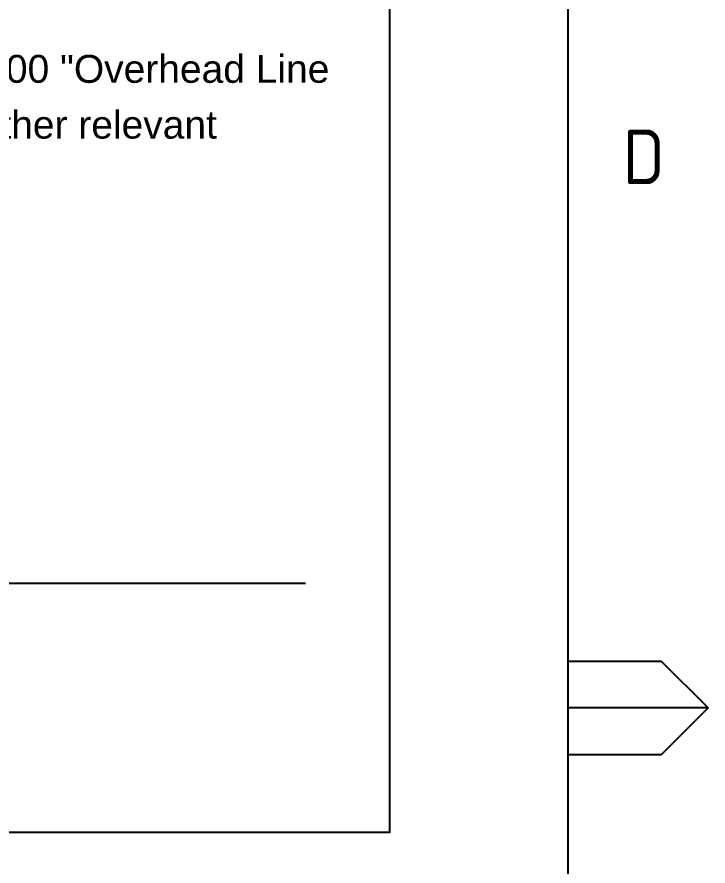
# Paper-space layout 's2 of 2' of a CAD drawing. Header units: metres. Extents: x -1806 to 17358, y -2633 to 1911.
# Drawn here: x 801.1 to 845.5, y 276.8 to 331.3 of the extents above; entities that cross this region are included whole.
import ezdxf
from ezdxf.enums import TextEntityAlignment as Align

# ---------------------------------------------------------------- set-up
doc = ezdxf.new("R2010")
doc.units = ezdxf.units.M
doc.layers.get('0').update_dxf_attribs({"color": 6})
doc.layers.add('Notes', color=7, linetype='Continuous')
doc.styles.add('iecISOCP', font='isocp.shx')
doc.styles.get("Standard").update_dxf_attribs({"font": 'arial.ttf'})

# ---------------------------------------------------------------- blocks, each defined once
blk = doc.blocks.new('A1_FRAME_TITLE')
at = {"layer": 'Notes', "color": 3, "linetype": 'Continuous'}
blk.add_line((844.882, 5.973), (844.882, 574.394), dxfattribs=at)
at = {"layer": 'Notes', "linetype": 'Continuous'}
for p, q in [((844.882, 293.183), (850.867, 293.183)), ((850.867, 293.183), (853.867, 290.183)), ((853.867, 290.183), (844.867, 290.183)), ((853.867, 290.183), (850.867, 287.183)), ((850.867, 287.183), (844.882, 287.183))]:
    blk.add_line(p, q, dxfattribs=at)
blk.add_attdef('DRAFT_NUM', (9.354, 23.294), '', height=2.5, rotation=90)
at = {"layer": 'Notes', "color": 7, "style": 'iecISOCP'}
blk.add_text('D', height=3.5, dxfattribs=at).set_placement((848.386, 323.813))
at = {"layer": 'Notes', "color": 7, "style": 'iecISOCP', "flags": 8}
blk.add_attdef('VERSION_NO', text='', height=2.5, rotation=90, dxfattribs=at).set_placement((302.037, 43.812), align=Align.MIDDLE_CENTER)
at = {"layer": 'Notes', "color": 7, "style": 'iecISOCP'}
for tag, p in [('CAP_NO', (513.188, 43.457)), ('IE_NUM', (513.05, 37.81)), ('REF_No_1', (335.241, 32.31)), ('REF_1', (362.523, 32.31)), ('HV_SWITCH', (513.463, 32.163)), ('GEN_WO', (441.708, 31.763)), ('REF_No_2', (335.241, 26.31)), ('REF_2', (362.523, 26.31)), ('OH_WO', (441.708, 25.812)), ('UBD_REF', (513.05, 25.828)), ('REF_No_3', (335.241, 20.31)), ('REF_3', (362.523, 20.31)), ('UG_WO', (441.708, 20.052)), ('GIS_MAP_No', (513.05, 20.043)), ('REF_No_4', (335.241, 14.31)), ('REF_4', (362.523, 14.31)), ('HV_OP_DIAG', (513.326, 14.199)), ('SUB_WO', (441.708, 13.812)), ('LGA', (512.945, 7.777))]:
    blk.add_attdef(tag, p, '', height=2.5, dxfattribs=at)
at = {"layer": 'Notes', "style": 'iecISOCP'}
for tag, p in [('T1', (684.374, 39.465)), ('T2', (684.374, 34.346)), ('T3', (684.374, 28.92)), ('T4', (684.374, 23.657)), ('T5', (684.374, 18.231)), ('T6', (684.374, 12.969))]:
    blk.add_attdef(tag, text='', height=3.5, dxfattribs=at).set_placement(p, align=Align.CENTER)
at = {"layer": 'Notes', "color": 7, "style": 'iecISOCP'}
for tag, p in [('scale', (567.756, 33.269)), ('DRAWN', (567.756, 24.931)), ('DATE', (567.756, 16.88)), ('DESIGN', (605.617, 9.155)), ('CHD', (567.756, 8.372))]:
    blk.add_attdef(tag, text='', height=2.5, dxfattribs=at).set_placement(p, align=Align.CENTER)
at = {"layer": 'Notes', "color": 4, "style": 'iecISOCP'}
blk.add_attdef('NUM', text='', height=7, dxfattribs=at).set_placement((812.882, 20.118), align=Align.MIDDLE_CENTER)
at = {"layer": 'Notes', "color": 1, "style": 'iecISOCP'}
blk.add_attdef('REV', text='', height=5, dxfattribs=at).set_placement((840.569, 17.095), align=Align.CENTER)
at = {"layer": 'Notes', "color": 7, "style": 'iecISOCP'}
for tag, p in [('NS', (811.227, 8.119)), ('SHTS', (825.927, 8.119))]:
    blk.add_attdef(tag, text='', height=2.5, dxfattribs=at).set_placement(p, align=Align.MIDDLE)
at = {"layer": 'Notes', "style": 'iecISOCP'}
blk.add_attdef('ExportID', (-11.467, 2.39), '', height=2.5, dxfattribs=at)
at = {"layer": 'Notes', "style": 'iecISOCP', "flags": 1}
for tag, p in [('ProjectType', (-6.374, -26.797)), ('ProjectNumber', (3.011, -26.818)), ('DrawingNumber', (14.965, -26.803)), ('ProjectDescription', (27.015, -26.825)), ('ExportDate', (39.735, -26.789)), ('ExportUserName', (48.606, -26.8)), ('DesignerCompanyName', (60.935, -26.793)), ('ExportAreaOfInterest', (76.551, -26.813)), ('GIS_SUCCESS', (91.448, -26.78)), ('CAD_SUCCESS', (101.24, -26.783)), ('DEPOTCODE', (111.557, -26.877)), ('ExportCategories', (119.534, -26.797)), ('Comments', (133.836, -26.883))]:
    blk.add_attdef(tag, p, '', height=1, dxfattribs=at)

psp = doc.layouts.new('s2 of 2')

# ---------------------------------------------------------------- linework, layer by layer
at = {"layer": 'Notes'}
psp.add_line((737.293, 294.942), (819.631, 294.942), dxfattribs=at)
psp.add_lwpolyline([(721.297, 392.234), (825.035, 392.234), (825.035, 278.929), (721.297, 278.929)], close=True, dxfattribs=at)

# ---------------------------------------------------------------- block references
psp.add_blockref('A1_FRAME_TITLE', (-8.39, -3.257), dxfattribs=at)

# ---------------------------------------------------------------- texts
at = {"color": 7, "lineweight": -3, "insert": (727.997, 332.429), "char_height": 1.79, "attachment_point": 1, "line_spacing_factor": 1.2}
psp.add_mtext('\\PAdditionally, where relevant, the design complies with AS/NZS 7000 "Overhead Line\\PDesign - Detailed Procedures" published by SAI Global Ltd and other relevant \\PAustralian Standards', dxfattribs=at)

doc.saveas('drawing.dxf')
